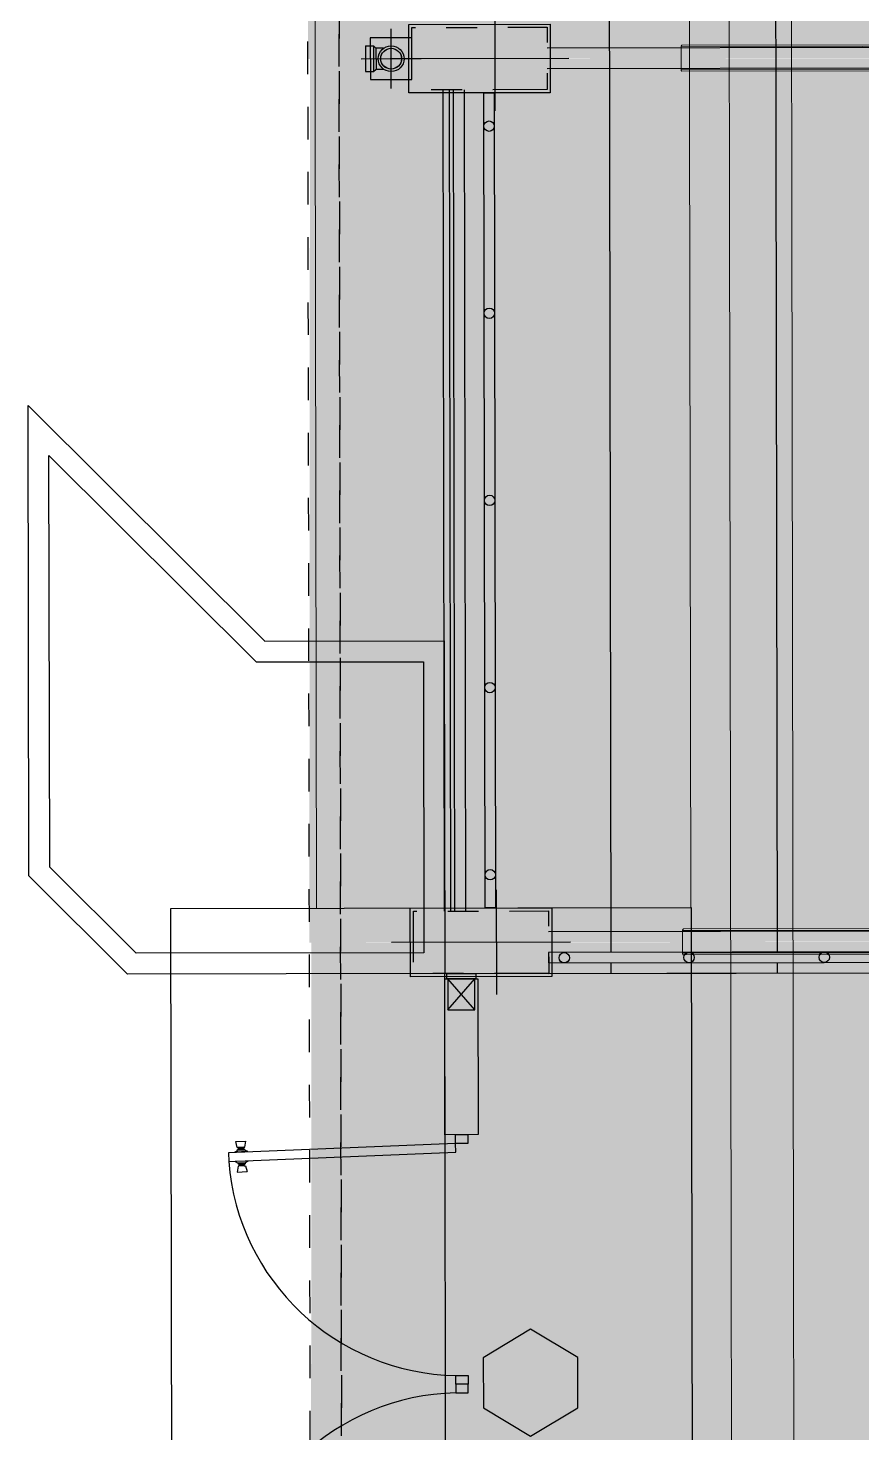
# Model space of a CAD drawing. Header units: inches. Extents: x 1693 to 10990, y 1878 to 5055.
# Drawn here: x 10295.046 to 10297.751, y 4357.974 to 4362.534 of the extents above; entities that cross this region are included whole.
import ezdxf

# ---------------------------------------------------------------- set-up
doc = ezdxf.new("R2010")
doc.units = ezdxf.units.IN
for name, pattern in [('CENTER2', [1.125, 0.75, -0.125, 0.125, -0.125]), ('Punto & Raya', [0.335139, 0.176389, -0.088194, 0, -0.070556]), ('Rayas', [0.211667, 0.105833, -0.105833])]:
    doc.linetypes.add(name, pattern=pattern)
for name, color, linetype, lineweight, true_color in [('BLOQUE A-VIGAS_Pluma_Nº__90', 7, 'Continuous', 5, 0x00bfbf), ('CUBIERTA CALAMINON Y TRANSLUCIDO_Pluma_Nº__4', 7, 'Continuous', 13, 0x029e21), ('CUBIERTA CALAMINON Y TRANSLUCIDO_Pluma_Nº__92', 7, 'Continuous', 13, 0xbf8080)]:
    doc.layers.add(name, color=color, linetype=linetype, lineweight=lineweight, true_color=true_color)
doc.layers.add('CUBIERTA CALAMINON Y TRANSLUCIDO_Pluma_Nº__19', color=255, linetype='Continuous', lineweight=0)
doc.layers.add('CUBIERTA CALAMINON Y TRANSLUCIDO_Pluma_Nº__60', color=230, linetype='Continuous', lineweight=25)

msp = doc.modelspace()

# ---------------------------------------------------------------- hatches: boundary and pattern name
at = {"layer": 'CUBIERTA CALAMINON Y TRANSLUCIDO_Pluma_Nº__19', "linetype": 'Continuous', "lineweight": 0}
h = msp.add_hatch(color=255, dxfattribs=at)
h.set_gradient(color1=(255, 255, 255), color2=(0, 0, 0), one_color=1, name='INVCYLINDER')
h.paths.add_polyline_path([(10295.9556, 4365.3032), (10295.9539, 4362.4342), (10317.9938, 4362.471), (10317.9926, 4365.3295)])
h = msp.add_hatch(color=255, dxfattribs=at)
h.set_gradient(color1=(199, 200, 202), color2=(0, 0, 0), one_color=1, name='INVCYLINDER')
h.paths.add_polyline_path([(10295.9604, 4362.4343), (10295.9586, 4359.5653), (10317.9985, 4359.6021), (10317.9973, 4362.4605)])
h = msp.add_hatch(color=255, dxfattribs=at)
h.set_gradient(color1=(255, 255, 255), color2=(0, 0, 0), one_color=1, name='INVCYLINDER')
h.paths.add_polyline_path([(10295.9652, 4359.5653), (10295.9634, 4356.6964), (10318.0033, 4356.7332), (10318.0021, 4359.5916)])

# ---------------------------------------------------------------- linework, layer by layer
at = {"layer": 'BLOQUE A-VIGAS_Pluma_Nº__90', "color": 132, "linetype": 'Continuous', "lineweight": 5, "true_color": 0x00bfbf}
for p, q in [((10297.3018, 4373.8008), (10297.3545, 4342.2427)), ((10297.5043, 4373.8012), (10297.557, 4342.243))]:
    msp.add_line(p, q, dxfattribs=at)
at = {"layer": 'CUBIERTA CALAMINON Y TRANSLUCIDO_Pluma_Nº__4', "color": 104, "linetype": 'Continuous', "lineweight": 5, "true_color": 0x029e21, "flags": 128}
for points in [[(10297.1648, 4362.473), (10297.7545, 4362.474), (10298.87, 4362.4759), (10300.0252, 4362.4778), (10301.2146, 4362.4798), (10302.4328, 4362.4818), (10303.6741, 4362.4839), (10304.933, 4362.486), (10306.2035, 4362.4881), (10307.48, 4362.4903), (10308.7564, 4362.4924), (10310.0269, 4362.4945), (10311.2858, 4362.4966), (10312.5272, 4362.4987), (10313.7453, 4362.5007), (10314.9347, 4362.5027), (10316.0899, 4362.5047), (10317.2055, 4362.5065), (10317.7951, 4362.5075)], [(10317.7925, 4362.5129), (10316.0874, 4362.51), (10314.9326, 4362.5081), (10313.7435, 4362.5061), (10312.5257, 4362.5041), (10311.2847, 4362.502), (10310.0262, 4362.4999), (10308.756, 4362.4978), (10307.4799, 4362.4957), (10306.2039, 4362.4935), (10304.9337, 4362.4914), (10303.6752, 4362.4893), (10302.4342, 4362.4872), (10301.2164, 4362.4852), (10300.0273, 4362.4832), (10298.8725, 4362.4813), (10297.1674, 4362.4785)], [(10297.1674, 4362.4785), (10298.8725, 4362.4813), (10299.2052, 4362.4819)], [(10297.1676, 4362.3941), (10297.1671, 4362.3942), (10297.1666, 4362.3945), (10297.1661, 4362.395), (10297.1657, 4362.3957), (10297.1654, 4362.3965), (10297.1651, 4362.3974), (10297.165, 4362.3984), (10297.1649, 4362.3995), (10297.1648, 4362.473), (10297.1649, 4362.4741), (10297.165, 4362.4751), (10297.1653, 4362.4761), (10297.1656, 4362.4769), (10297.166, 4362.4775), (10297.1664, 4362.478), (10297.1669, 4362.4783), (10297.1674, 4362.4785)], [(10297.1676, 4362.3941), (10297.1671, 4362.3942), (10297.1666, 4362.3945), (10297.1661, 4362.395), (10297.1657, 4362.3957), (10297.1654, 4362.3965), (10297.1651, 4362.3974), (10297.165, 4362.3984), (10297.1649, 4362.3995), (10297.1648, 4362.473), (10297.1649, 4362.4741), (10297.165, 4362.4751), (10297.1653, 4362.4761), (10297.1656, 4362.4769), (10297.166, 4362.4775), (10297.1664, 4362.478), (10297.1669, 4362.4783), (10297.1674, 4362.4785)], [(10297.1648, 4362.473), (10297.7545, 4362.474), (10298.87, 4362.4759), (10299.1925, 4362.4764)], [(10317.7952, 4362.4339), (10316.09, 4362.4311), (10314.9348, 4362.4291), (10313.7455, 4362.4272), (10312.5273, 4362.4251), (10311.2859, 4362.423), (10310.0271, 4362.4209), (10308.7565, 4362.4188), (10307.4801, 4362.4167), (10306.2037, 4362.4146), (10304.9331, 4362.4124), (10303.6743, 4362.4103), (10302.4329, 4362.4083), (10301.2147, 4362.4062), (10300.0253, 4362.4042), (10298.8702, 4362.4023), (10297.1649, 4362.3995)], [(10297.1649, 4362.3995), (10298.8702, 4362.4023), (10299.1927, 4362.4029)], [(10317.7926, 4362.4285), (10316.0875, 4362.4257), (10314.9327, 4362.4237), (10313.7437, 4362.4218), (10312.5258, 4362.4197), (10311.2848, 4362.4176), (10310.0263, 4362.4155), (10308.7561, 4362.4134), (10307.4801, 4362.4113), (10306.204, 4362.4092), (10304.9338, 4362.407), (10303.6754, 4362.4049), (10302.4343, 4362.4029), (10301.2165, 4362.4008), (10300.0275, 4362.3988), (10298.8727, 4362.3969), (10297.1676, 4362.3941)], [(10297.1676, 4362.3941), (10298.8727, 4362.3969), (10299.2053, 4362.3975)], [(10297.1696, 4359.6041), (10297.7593, 4359.6051), (10298.8748, 4359.607), (10300.03, 4359.6089), (10301.2194, 4359.6109), (10302.4376, 4359.6129), (10303.6789, 4359.615), (10304.9378, 4359.6171), (10306.2083, 4359.6192), (10307.4847, 4359.6213), (10308.7612, 4359.6235), (10310.0317, 4359.6256), (10311.2906, 4359.6277), (10312.5319, 4359.6298), (10313.7501, 4359.6318), (10314.9395, 4359.6338), (10316.0947, 4359.6357), (10317.2102, 4359.6376), (10317.7999, 4359.6386)], [(10297.1724, 4359.5251), (10297.1719, 4359.5253), (10297.1714, 4359.5256), (10297.1709, 4359.5261), (10297.1705, 4359.5267), (10297.1702, 4359.5275), (10297.1699, 4359.5285), (10297.1698, 4359.5295), (10297.1697, 4359.5305), (10297.1696, 4359.6041), (10297.1697, 4359.6052), (10297.1698, 4359.6062), (10297.17, 4359.6071), (10297.1704, 4359.6079), (10297.1708, 4359.6086), (10297.1712, 4359.6091), (10297.1717, 4359.6094), (10297.1722, 4359.6095)], [(10297.1724, 4359.5251), (10297.1719, 4359.5253), (10297.1714, 4359.5256), (10297.1709, 4359.5261), (10297.1705, 4359.5267), (10297.1702, 4359.5275), (10297.1699, 4359.5285), (10297.1698, 4359.5295), (10297.1697, 4359.5305), (10297.1696, 4359.6041), (10297.1697, 4359.6052), (10297.1698, 4359.6062), (10297.17, 4359.6071), (10297.1704, 4359.6079), (10297.1708, 4359.6086), (10297.1712, 4359.6091), (10297.1717, 4359.6094), (10297.1722, 4359.6095)], [(10317.7973, 4359.644), (10316.0922, 4359.6411), (10314.9374, 4359.6392), (10313.7483, 4359.6372), (10312.5305, 4359.6352), (10311.2895, 4359.6331), (10310.031, 4359.631), (10308.7608, 4359.6289), (10307.4847, 4359.6267), (10306.2087, 4359.6246), (10304.9385, 4359.6225), (10303.68, 4359.6204), (10302.439, 4359.6183), (10301.2212, 4359.6163), (10300.0321, 4359.6143), (10298.8773, 4359.6124), (10297.1722, 4359.6095)], [(10297.1722, 4359.6095), (10298.8773, 4359.6124), (10299.21, 4359.6129)], [(10297.1696, 4359.6041), (10297.7593, 4359.6051), (10298.8748, 4359.607), (10299.1973, 4359.6075)], [(10317.8, 4359.565), (10316.0948, 4359.5621), (10314.9396, 4359.5602), (10313.7502, 4359.5582), (10312.5321, 4359.5562), (10311.2907, 4359.5541), (10310.0318, 4359.552), (10308.7613, 4359.5499), (10307.4849, 4359.5478), (10306.2085, 4359.5456), (10304.9379, 4359.5435), (10303.679, 4359.5414), (10302.4377, 4359.5393), (10301.2195, 4359.5373), (10300.0301, 4359.5353), (10298.875, 4359.5334), (10297.1697, 4359.5305)], [(10297.1697, 4359.5305), (10298.875, 4359.5334), (10299.1975, 4359.5339)], [(10317.7974, 4359.5596), (10316.0923, 4359.5567), (10314.9375, 4359.5548), (10313.7485, 4359.5528), (10312.5306, 4359.5508), (10311.2896, 4359.5487), (10310.0311, 4359.5466), (10308.7609, 4359.5445), (10307.4849, 4359.5424), (10306.2088, 4359.5402), (10304.9386, 4359.5381), (10303.6801, 4359.536), (10302.4391, 4359.5339), (10301.2213, 4359.5319), (10300.0323, 4359.5299), (10298.8774, 4359.528), (10297.1724, 4359.5251)], [(10297.1724, 4359.5251), (10298.8774, 4359.528), (10299.2101, 4359.5286)]]:
    msp.add_lwpolyline(points, dxfattribs=at)
at = {"layer": 'CUBIERTA CALAMINON Y TRANSLUCIDO_Pluma_Nº__60', "color": 230, "linetype": 'Continuous', "lineweight": 25}
for p, q in [((10296.5617, 4362.2653), (10296.5611, 4362.6052)), ((10296.5617, 4362.2653), (10296.5611, 4362.6052)), ((10317.3186, 4362.5037), (10296.73, 4362.4693)), ((10296.1405, 4362.4763), (10296.1667, 4362.4764)), ((10296.1405, 4362.4763), (10296.1406, 4362.3928)), ((10296.1405, 4362.4423), (10296.1405, 4362.4424)), ((10296.1747, 4362.4684), (10296.1749, 4362.4009)), ((10296.8008, 4362.4357), (10296.2207, 4362.4347)), ((10317.3188, 4362.4362), (10296.7302, 4362.4018)), ((10296.1405, 4362.4346), (10296.1405, 4362.4346)), ((10296.1406, 4362.3928), (10296.1668, 4362.3928)), ((10296.2239, 4362.4347), (10296.2239, 4362.4347)), ((10296.4603, 4362.3338), (10296.4647, 4359.6674)), ((10296.5664, 4359.3963), (10296.5659, 4359.7363)), ((10317.3234, 4359.6347), (10296.7348, 4359.6004)), ((10296.8056, 4359.5667), (10296.2255, 4359.5658)), ((10317.3235, 4359.5672), (10296.7349, 4359.5329)), ((10296.4956, 4359.3468), (10296.4077, 4359.4479)), ((10296.4079, 4359.3467), (10296.4955, 4359.4481)), ((10295.7162, 4358.8852), (10295.7257, 4358.8908)), ((10295.7587, 4358.887), (10295.7162, 4358.8852)), ((10295.7163, 4358.884), (10295.7162, 4358.8852)), ((10295.72, 4358.9196), (10295.7522, 4358.9209)), ((10295.7246, 4358.9004), (10295.72, 4358.9196)), ((10295.7298, 4358.9006), (10295.7246, 4358.9004)), ((10295.7281, 4358.8941), (10295.7255, 4358.894)), ((10295.7257, 4358.8908), (10295.7255, 4358.894)), ((10295.7489, 4358.8917), (10295.7257, 4358.8908)), ((10295.7299, 4358.8974), (10295.728, 4358.8973)), ((10295.7281, 4358.8941), (10295.728, 4358.8973)), ((10295.7461, 4358.8949), (10295.7281, 4358.8941)), ((10295.744, 4358.9012), (10295.7298, 4358.9006)), ((10295.7299, 4358.8974), (10295.7298, 4358.9006)), ((10295.7441, 4358.898), (10295.7299, 4358.8974)), ((10295.744, 4358.9012), (10295.7491, 4358.9014)), ((10295.7441, 4358.898), (10295.744, 4358.9012)), ((10295.7441, 4358.898), (10295.746, 4358.8981)), ((10295.7461, 4358.8949), (10295.746, 4358.8981)), ((10295.7461, 4358.8949), (10295.7487, 4358.895)), ((10295.7489, 4358.8917), (10295.7487, 4358.895)), ((10295.7587, 4358.887), (10295.7489, 4358.8917)), ((10295.7491, 4358.9014), (10295.7522, 4358.9209)), ((10295.7588, 4358.8857), (10295.7587, 4358.887)), ((10295.7174, 4358.8556), (10295.7175, 4358.8543)), ((10295.76, 4358.8561), (10295.7175, 4358.8543)), ((10295.7175, 4358.8543), (10295.7274, 4358.8496)), ((10295.7271, 4358.8399), (10295.7241, 4358.8204)), ((10295.7323, 4358.8401), (10295.7271, 4358.8399)), ((10295.7505, 4358.8505), (10295.7274, 4358.8496)), ((10295.7274, 4358.8496), (10295.7275, 4358.8464)), ((10295.7301, 4358.8465), (10295.7275, 4358.8464)), ((10295.7481, 4358.8472), (10295.7301, 4358.8465)), ((10295.7301, 4358.8465), (10295.7302, 4358.8433)), ((10295.7321, 4358.8433), (10295.7302, 4358.8433)), ((10295.7463, 4358.8439), (10295.7321, 4358.8433)), ((10295.7321, 4358.8433), (10295.7323, 4358.8401)), ((10295.7464, 4358.8407), (10295.7323, 4358.8401)), ((10295.7387, 4358.8565), (10295.7387, 4358.8565)), ((10295.7387, 4358.8565), (10295.7387, 4358.8565)), ((10295.7463, 4358.8439), (10295.7482, 4358.844)), ((10295.7463, 4358.8439), (10295.7464, 4358.8407)), ((10295.7464, 4358.8407), (10295.7516, 4358.8409)), ((10295.7481, 4358.8472), (10295.7507, 4358.8473)), ((10295.7481, 4358.8472), (10295.7482, 4358.844)), ((10295.76, 4358.8561), (10295.7505, 4358.8505)), ((10295.7505, 4358.8505), (10295.7507, 4358.8473)), ((10295.7516, 4358.8409), (10295.7562, 4358.8217)), ((10295.7599, 4358.8574), (10295.76, 4358.8561)), ((10295.7241, 4358.8204), (10295.7562, 4358.8217))]:
    msp.add_line(p, q, dxfattribs=at)
at = {"layer": 'CUBIERTA CALAMINON Y TRANSLUCIDO_Pluma_Nº__60', "color": 230, "linetype": 'Rayas', "lineweight": 25, "flags": 128}
for points in [[(10296.0354, 4374.2476), (10296.0892, 4342.0144), (10295.9879, 4342.0142), (10295.9341, 4374.2475)], [(10318.0278, 4342.051), (10296.0892, 4342.0144), (10296.0354, 4374.2476), (10317.974, 4374.2843)]]:
    msp.add_lwpolyline(points, close=True, dxfattribs=at)
at = {"layer": 'CUBIERTA CALAMINON Y TRANSLUCIDO_Pluma_Nº__60', "color": 230, "linetype": 'Continuous', "lineweight": 25, "flags": 128}
for points in [[(10296.402, 4356.7984), (10296.3976, 4359.4648), (10298.5577, 4359.4684), (10298.5336, 4373.9143), (10317.2894, 4373.9456)], [(10296.9375, 4359.5332), (10296.9136, 4373.8441)], [(10297.4775, 4359.5341), (10297.4665, 4366.1242)], [(10296.1992, 4362.4684), (10296.1747, 4362.4684), (10296.1667, 4362.4764), (10296.1668, 4362.3928), (10296.1749, 4362.4009), (10296.1993, 4362.4009)], [(10296.3972, 4359.6673), (10296.3928, 4362.3337)], [(10296.4175, 4359.6673), (10296.413, 4362.3338)], [(10296.431, 4359.6674), (10296.4265, 4362.3338)], [(10296.9376, 4359.4657), (10296.9375, 4359.4995)], [(10297.4776, 4359.4666), (10297.4776, 4359.5004)], [(10296.7351, 4359.4654), (10298.5577, 4359.4684)]]:
    msp.add_lwpolyline(points, dxfattribs=at)
at = {"layer": 'CUBIERTA CALAMINON Y TRANSLUCIDO_Pluma_Nº__60', "color": 230, "linetype": 'CENTER2', "lineweight": 25, "flags": 128}
for points in [[(10296.224, 4362.3375), (10296.2237, 4362.5319)], [(10296.1266, 4362.4345), (10296.3211, 4362.4349)]]:
    msp.add_lwpolyline(points, dxfattribs=at)
at = {"layer": 'CUBIERTA CALAMINON Y TRANSLUCIDO_Pluma_Nº__60', "color": 230, "linetype": 'Continuous', "lineweight": 25, "flags": 128}
for points in [[(10296.7404, 4362.3242), (10296.2814, 4362.3234), (10296.281, 4362.5462), (10296.7401, 4362.5469)], [(10296.1562, 4362.5021), (10296.1565, 4362.3671), (10296.2915, 4362.3673), (10296.2912, 4362.5023)], [(10296.5288, 4359.6777), (10296.5244, 4362.3238), (10296.5582, 4362.3239), (10296.5626, 4359.6777)], [(10296.3976, 4359.4648), (10295.3682, 4359.4631), (10295.0484, 4359.7819), (10295.0458, 4361.3093), (10295.8138, 4360.5439), (10296.3958, 4360.5449)], [(10296.33, 4359.5322), (10295.3961, 4359.5306), (10295.1158, 4359.81), (10295.1136, 4361.1465), (10295.786, 4360.4763), (10296.3284, 4360.4772)], [(10295.5147, 4356.5842), (10295.5095, 4359.6759), (10297.1971, 4359.6788), (10297.2023, 4356.5871)], [(10296.7452, 4359.4552), (10296.2862, 4359.4545), (10296.2858, 4359.6772), (10296.7449, 4359.678)], [(10296.735, 4359.5329), (10296.735, 4359.4991), (10298.5239, 4359.5021), (10298.5238, 4359.5359)], [(10296.3984, 4358.9416), (10296.3976, 4359.4479), (10296.5056, 4359.4481), (10296.5064, 4358.9418)], [(10296.4043, 4359.4479), (10296.4043, 4359.4648), (10296.4988, 4359.465), (10296.4989, 4359.4481)], [(10296.4955, 4359.4481), (10296.4077, 4359.4479), (10296.4079, 4359.3467), (10296.4956, 4359.3468)], [(10296.4322, 4358.9133), (10296.4322, 4358.9417), (10296.4727, 4358.9418), (10296.4727, 4358.9134)], [(10296.4334, 4358.885), (10296.4322, 4358.9133), (10295.6957, 4358.8831), (10295.6969, 4358.8548)], [(10296.5231, 4358.0548), (10296.6765, 4357.9629), (10296.8297, 4358.0553), (10296.8294, 4358.2181), (10296.676, 4358.31), (10296.5228, 4358.2176)], [(10296.4335, 4358.1316), (10296.4335, 4358.16), (10296.474, 4358.1601), (10296.4741, 4358.1317)], [(10296.4335, 4358.1316), (10296.4336, 4358.1033), (10296.4741, 4358.1034), (10296.4741, 4358.1317)]]:
    msp.add_lwpolyline(points, close=True, dxfattribs=at)
at = {"layer": 'CUBIERTA CALAMINON Y TRANSLUCIDO_Pluma_Nº__60', "color": 230, "linetype": 'Punto & Raya', "lineweight": 25, "flags": 128}
for points in [[(10296.7303, 4362.3343), (10296.2915, 4362.3336), (10296.2912, 4362.5361), (10296.73, 4362.5368)], [(10296.7351, 4359.4654), (10296.2963, 4359.4646), (10296.296, 4359.6671), (10296.7348, 4359.6679)]]:
    msp.add_lwpolyline(points, close=True, dxfattribs=at)
at = {"layer": 'CUBIERTA CALAMINON Y TRANSLUCIDO_Pluma_Nº__60', "color": 230, "linetype": 'Continuous', "lineweight": 25}
for centre, radius in [((10296.2239, 4362.4347), 0.0418), ((10296.2239, 4362.4347), 0.0338), ((10296.2239, 4362.4347), 0.0337), ((10296.5415, 4362.2158), 0.0169), ((10296.5425, 4361.6083), 0.0169), ((10296.5435, 4361.0008), 0.0169), ((10296.5445, 4360.3932), 0.0169), ((10296.5455, 4359.7857), 0.0169), ((10296.7856, 4359.5161), 0.0169), ((10297.1906, 4359.5167), 0.0169), ((10297.6294, 4359.5175), 0.0169)]:
    msp.add_circle(centre, radius, dxfattribs=at)
for centre, start, end in [((10296.4468, 4358.912), 184.3617, 268.9865), ((10296.4494, 4357.3514), 91.2048, 175.8296)]:
    msp.add_arc(centre, 0.7521, start, end, dxfattribs=at)
at = {"layer": 'CUBIERTA CALAMINON Y TRANSLUCIDO_Pluma_Nº__92', "color": 23, "linetype": 'Continuous', "lineweight": 13, "true_color": 0xbf8080, "flags": 128}
for points in [[(10295.9821, 4359.6765), (10295.9581, 4374.0216)], [(10297.1721, 4374.0232), (10297.1961, 4359.6786)], [(10297.1961, 4359.6786), (10295.9821, 4359.6765)]]:
    msp.add_lwpolyline(points, dxfattribs=at)

doc.saveas('drawing.dxf')
